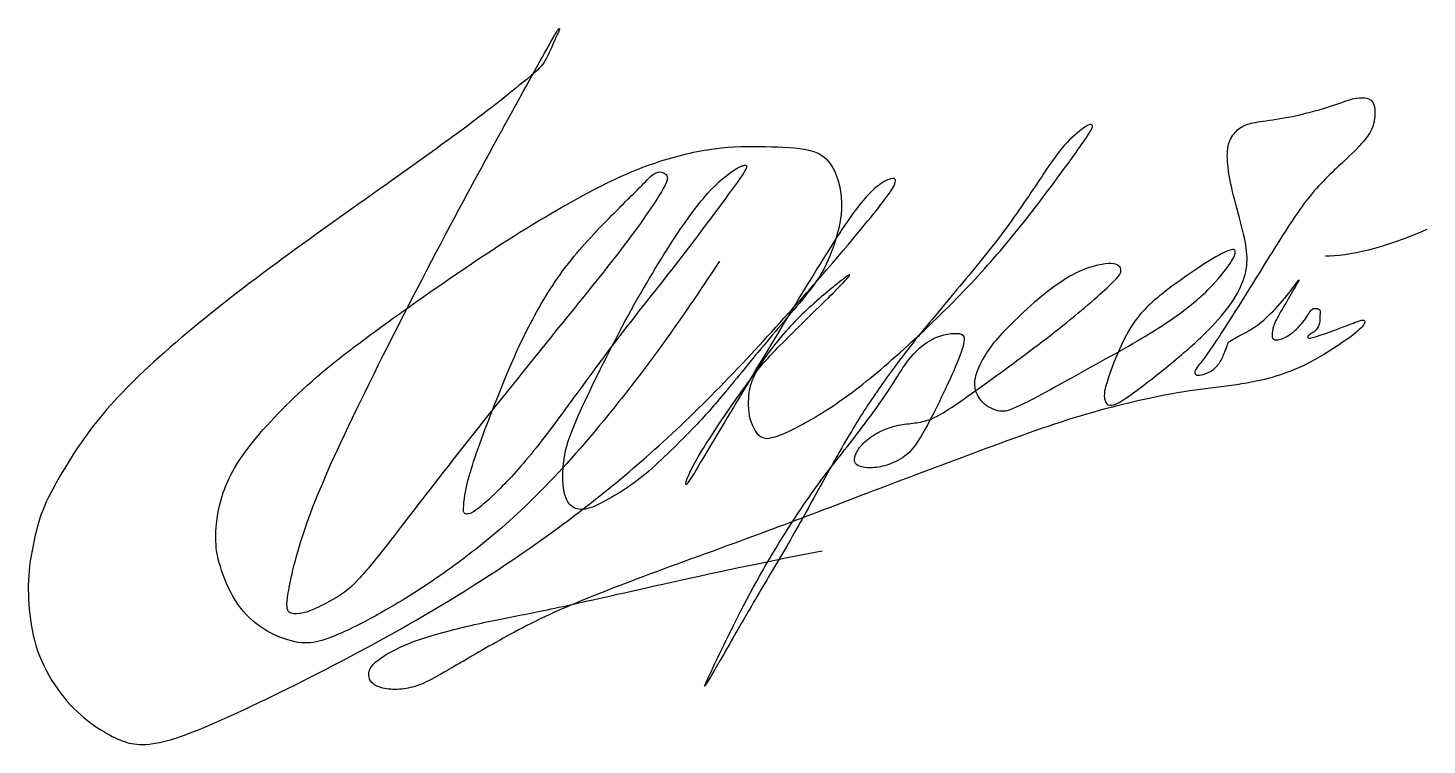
# Model space of a CAD drawing. Header units: inches. Extents: x 44.44 to 54.32, y 17.9 to 22.97.
import ezdxf

# ---------------------------------------------------------------- set-up
doc = ezdxf.new("R2010")
doc.units = ezdxf.units.IN
doc.header["$MEASUREMENT"] = 0
doc.layers.add('Sign', color=5, linetype='Continuous')

msp = doc.modelspace()

# ---------------------------------------------------------------- linework, layer by layer
at = {"layer": 'Sign'}
for points in [[(49.3237, 21.322), (49.0289, 20.8712), (48.5875, 20.2785), (48.0831, 19.7011), (47.6495, 19.313), (47.2284, 19.0105), (46.8706, 18.799), (46.6413, 18.6881), (46.4749, 18.6226), (46.3162, 18.6226), (46.0692, 18.7284), (45.895, 18.9124), (45.7866, 19.1819), (45.7564, 19.3507), (45.7942, 19.6882), (45.9882, 20.0289), (46.4645, 20.515), (47.0317, 20.9315), (47.7932, 21.4635), (48.4817, 21.8646), (48.8824, 22.0333), (49.3007, 22.1341), (49.651, 22.1341), (49.9863, 22.1231), (50.1334, 22.0175), (50.2201, 21.7033), (50.1049, 21.3356), (49.9984, 21.1481), (49.6763, 20.7805), (49.3542, 20.3825), (49.1866, 20.1865), (48.7732, 19.7758), (48.5525, 19.6491), (48.4054, 19.5654), (48.2862, 19.5654), (48.2152, 19.6668), (48.2152, 19.933), (48.2811, 20.1489), (48.6361, 20.8789), (48.9837, 21.4677), (49.2525, 21.8378), (49.4449, 21.9835), (49.4995, 22.0014), (49.5174, 22.0014), (49.5174, 21.9756), (49.4051, 21.8166), (49.0409, 21.3268), (48.6389, 20.8284), (48.2875, 20.3496), (47.9898, 19.9402), (47.7125, 19.6478), (47.5904, 19.5511), (47.5532, 19.5359), (47.5213, 19.5359), (47.5104, 19.5648), (47.5442, 19.8179), (47.787, 20.4427), (47.9453, 20.816), (48.2057, 21.2726), (48.5453, 21.6303), (48.7875, 21.868), (48.8482, 21.9366), (48.9073, 21.9606), (48.9441, 21.9398), (48.9634, 21.9189), (48.9402, 21.8395), (48.6541, 21.4225), (48.0203, 20.65), (47.3686, 19.8315), (46.948, 19.2778), (46.7552, 19.0435), (46.6268, 18.9441), (46.4309, 18.8478), (46.3587, 18.8301), (46.2752, 18.8301), (46.2576, 18.9104), (46.3683, 19.4046), (46.6565, 20.0792), (47.2348, 21.2255), (47.7462, 22.1766), (48.1499, 22.9008), (48.1885, 22.9699), (48.2014, 22.9699), (48.1676, 22.9024), (48.0904, 22.7208), (48.0342, 22.6629), (47.563, 22.282), (46.702, 21.6753), (45.9538, 21.1389), (45.2442, 20.5581), (44.8387, 20.106), (44.5716, 19.6425), (44.5105, 19.477), (44.4413, 19.1571), (44.4413, 18.9088), (44.4799, 18.6051), (44.6232, 18.317), (44.8129, 18.1032), (45.0091, 17.9763), (45.1378, 17.9168), (45.2761, 17.8991), (45.5478, 17.957), (46.364, 18.3382), (47.3036, 18.841), (48.2092, 19.4298), (49.1568, 20.2154), (50.1966, 21.3837), (50.5387, 21.8157), (50.5678, 21.8717), (50.5678, 21.9089), (50.5406, 21.9089), (50.4687, 21.8824), (50.3077, 21.738), (50.0151, 21.2792), (49.5673, 20.5334), (49.2203, 19.9537), (49.1134, 19.7703), (49.0899, 19.7437), (49.0848, 19.7437), (49.0848, 19.7564), (49.1426, 19.9107), (49.5438, 20.5062), (49.7245, 20.7065), (50.1962, 21.1624), (50.247, 21.2284), (50.247, 21.2316), (50.168, 21.1771), (49.858, 20.9144), (49.6349, 20.6398), (49.5403, 20.4682), (49.5239, 20.3508), (49.5305, 20.2171), (49.5625, 20.1486), (49.5879, 20.0981), (49.6378, 20.0697), (49.6773, 20.0697), (49.8067, 20.1087), (50.1657, 20.313), (50.55, 20.6235), (51.0513, 21.1009), (51.3909, 21.4883), (51.7211, 21.9202), (51.9473, 22.2376), (51.9635, 22.2803), (51.9474, 22.2907), (51.9156, 22.2828), (51.7518, 22.1475), (51.6399, 21.9814), (51.3489, 21.5434), (51.0568, 21.1867), (50.6813, 20.7424), (50.4592, 20.4408), (50.26, 20.1393), (50.0315, 19.7252), (49.8114, 19.3257), (49.585, 18.9511), (49.3931, 18.6151), (49.219, 18.3119), (49.2127, 18.3119), (49.269, 18.4359), (49.5954, 19.1074), (49.9892, 19.7185), (50.1861, 19.9569), (50.5132, 20.3875), (50.6, 20.5493), (50.7217, 20.7093), (50.8552, 20.7927), (50.9636, 20.8143), (51.042, 20.8143), (51.062, 20.771), (51.012, 20.6109), (50.7434, 20.0504), (50.635, 19.9354), (50.5015, 19.8754), (50.3881, 19.857), (50.3037, 19.8731), (50.2763, 19.8973), (50.2763, 19.9502), (50.3318, 20.0391), (50.4376, 20.1119), (50.5399, 20.1575), (50.6632, 20.1759), (50.7693, 20.1862), (50.8908, 20.2336), (51.2542, 20.4948), (51.7723, 20.8761), (52.1483, 21.2079), (52.1641, 21.2588), (52.1486, 21.2934), (52.0954, 21.311), (52.004, 21.297), (51.8761, 21.2656), (51.6781, 21.1449), (51.464, 20.961), (51.309, 20.8032), (51.2126, 20.6915), (51.1287, 20.5265), (51.1188, 20.4443), (51.1403, 20.3774), (51.1741, 20.3257), (51.2504, 20.2759), (51.3168, 20.2595), (51.4085, 20.2749), (51.9428, 20.5722), (52.4893, 20.8753), (52.7975, 21.127), (52.9527, 21.332), (52.9703, 21.387), (52.9607, 21.407), (52.9374, 21.407), (52.8228, 21.3583), (52.3906, 21.0628), (52.2194, 20.8675), (52.105, 20.6047), (52.0308, 20.3926), (52.0482, 20.3212), (52.0809, 20.2911), (52.1955, 20.345), (52.5805, 20.6516), (52.7876, 20.8403), (52.9507, 21.028), (53.0409, 21.2128), (53.0581, 21.364), (53.0162, 21.557), (52.9401, 21.8279), (52.9079, 22.0102), (52.9079, 22.1595), (52.9733, 22.2485), (53.0441, 22.2936), (53.1675, 22.3129), (53.391, 22.3442), (53.6667, 22.4225), (53.803, 22.4783), (53.8888, 22.4783), (53.9274, 22.4633), (53.9532, 22.4236), (53.9532, 22.3174), (53.921, 22.2228), (53.8051, 22.0887), (53.5282, 21.8473), (53.3167, 21.5376), (53.0299, 21.0669), (52.7796, 20.6758), (52.6937, 20.571), (52.676, 20.5394), (52.6874, 20.5125), (52.7375, 20.5192), (52.8112, 20.5499), (52.8627, 20.6098), (52.898, 20.6956), (52.914, 20.7478), (52.9333, 20.764), (53.0584, 20.8276), (53.1586, 20.8923), (53.3063, 21.042), (53.4197, 21.1995), (53.4197, 21.1952), (53.3442, 21.0605), (53.2472, 20.9), (53.2267, 20.8364), (53.2267, 20.7998), (53.2267, 20.7728), (53.2601, 20.761), (53.3463, 20.7901), (53.452, 20.8935), (53.5027, 20.9883), (53.5242, 20.9883), (53.5542, 20.9883), (53.5674, 20.9762), (53.5627, 20.931), (53.5627, 20.8661), (53.5288, 20.8279), (53.5001, 20.808), (53.4722, 20.7907), (53.4799, 20.7796), (53.4993, 20.774), (53.7542, 20.8678), (53.8556, 20.9079), (53.8794, 20.9079), (53.8869, 20.8827), (53.8093, 20.8032), (53.5188, 20.6116), (53.3015, 20.52), (53.1006, 20.4665), (52.7817, 20.4218), (52.5237, 20.3954), (51.8402, 20.2366), (51.0761, 19.9498), (50.2369, 19.6353), (49.6443, 19.4062), (48.8052, 19.1055), (48.1199, 18.8398), (47.6759, 18.5933), (47.3526, 18.4011), (47.2163, 18.3295), (47.0975, 18.2963), (46.9682, 18.2963), (46.8704, 18.3313), (46.8459, 18.3837), (46.8459, 18.4413), (46.9176, 18.5164), (47.101, 18.6194), (47.4015, 18.7154), (47.8369, 18.8084), (48.1339, 18.8625), (48.7719, 19.0093), (49.5726, 19.186), (50.0496, 19.2768)], [(53.6022, 21.3602), (53.7632, 21.3602), (54.0123, 21.412), (54.3199, 21.5486)]]:
    msp.add_open_spline(points, degree=3, dxfattribs=at)

doc.saveas('drawing.dxf')
